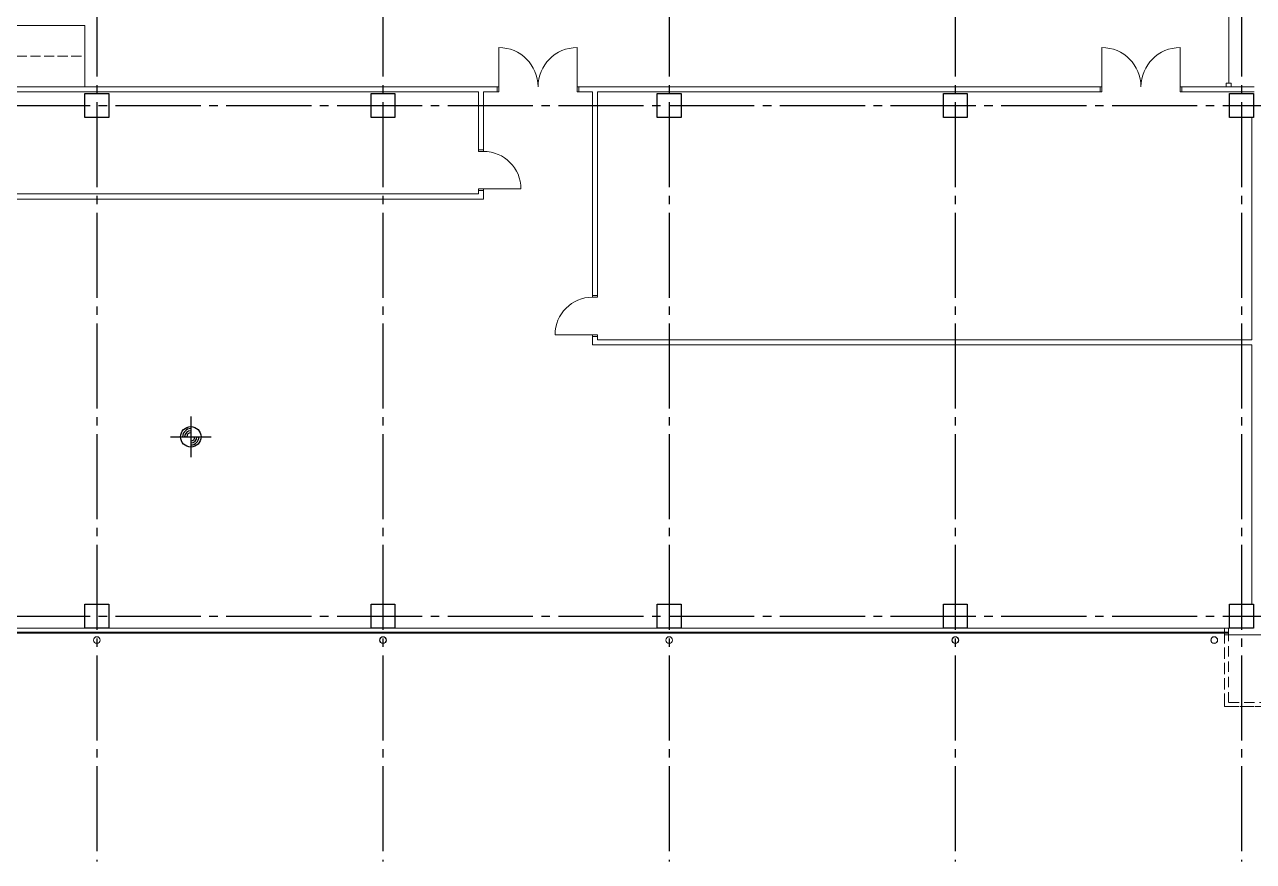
# Model space of a CAD drawing. Extents: x -17313 to 41501, y -1010 to 11880.
# Drawn here: x 20788 to 24395, y -720 to 1737 of the extents above; entities that cross this region are included whole.
import ezdxf
from ezdxf.enums import TextEntityAlignment as Align

# ---------------------------------------------------------------- set-up
doc = ezdxf.new("R2010")
doc.units = 0
doc.header["$LTSCALE"] = 100
for name, pattern in [('X-S-FAB-L10$0$COL-CEN-LIN', [3.25, 2.5, -0.25, 0.25, -0.25]), ('X-S-FAB-L10$0$HIDDEN', [0.4, 0.3, -0.1]), ('X-S-FAB-L10$0$JJP_虛線(退縮線、投影線、地下室範圍、非屬本工程、圖面分區)', [0.45, 0.3, -0.15]), ('X-S-FAB-L10$0$TAI_虛線', [5.644, 2.822, -2.822])]:
    doc.linetypes.add(name, pattern=pattern)
for name, color, linetype in [('0-xref', 8, 'Continuous'), ('X-S-FAB-L10$0$0-DIM-INT', 8, 'Continuous'), ('X-S-FAB-L10$0$0-DIM-TXT', 8, 'Continuous'), ('X-S-FAB-L10$0$A-OBJE-2D', 8, 'X-S-FAB-L10$0$HIDDEN'), ('X-S-FAB-L10$0$A-OBJE-MEP', 8, 'Continuous'), ('X-S-FAB-L10$0$A-WALL-EX', 8, 'Continuous'), ('X-S-FAB-L10$0$A-WALL-IN', 8, 'Continuous'), ('X-S-FAB-L10$0$BLOCK', 8, 'Continuous'), ('X-S-FAB-L10$0$CCL', 8, 'X-S-FAB-L10$0$COL-CEN-LIN'), ('X-S-FAB-L10$0$COL-S', 8, 'Continuous'), ('X-S-FAB-L10$0$Door', 8, 'Continuous'), ('X-S-FAB-L10$0$ST', 8, 'Continuous')]:
    doc.layers.add(name, color=color, linetype=linetype)
doc.styles.add('X-S-FAB-L10$0$CHINA', font='simplex.shx', dxfattribs={"width": 0.75, "bigfont": 'chineset.shx'})
doc.styles.add('X-S-FAB-L10$0$Standard', font='', dxfattribs={"width": 0.8})
doc.styles.add('X-S-FAB-L10$0$TG_NOTE_TEXT', font='simplex.shx', dxfattribs={"width": 0.75, "bigfont": 'chineset.shx'})
doc.styles.get('X-S-FAB-L10$0$Standard').set_extended_font_data('Microsoft JhengHei')

# ---------------------------------------------------------------- blocks, each defined once
blk = doc.blocks.new('X-S-FAB-L10$0$FAB2-L05')
at = {"layer": 'X-S-FAB-L10$0$CCL'}
for p, q in [((-5160, 11005), (-5160, 0)), ((-4320, 11005), (-4320, 0)), ((-3480, 11005), (-3480, 0)), ((-2640, 11005), (-2640, 0)), ((-1800, 11005), (-1800, 0)), ((-26880, 2220), (1210, 2220)), ((-26880, 720), (1210, 720))]:
    blk.add_line(p, q, dxfattribs=at)
at = {"layer": 'X-S-FAB-L10$0$COL-S'}
for points in [[(-5195, 2255), (-5125, 2255), (-5125, 2185), (-5195, 2185)], [(-4355, 2255), (-4285, 2255), (-4285, 2185), (-4355, 2185)], [(-3515, 2255), (-3445, 2255), (-3445, 2185), (-3515, 2185)], [(-2675, 2255), (-2605, 2255), (-2605, 2185), (-2675, 2185)], [(-1835, 2255), (-1765, 2255), (-1765, 2185), (-1835, 2185)], [(-5195, 755), (-5125, 755), (-5125, 685), (-5195, 685)], [(-4355, 755), (-4285, 755), (-4285, 685), (-4355, 685)], [(-3515, 755), (-3445, 755), (-3445, 685), (-3515, 685)], [(-2675, 755), (-2605, 755), (-2605, 685), (-2675, 685)], [(-1835, 755), (-1765, 755), (-1765, 685), (-1835, 685)]]:
    blk.add_lwpolyline(points, close=True, dxfattribs=at)
blk = doc.blocks.new('X-S-FAB-L10')
at = {"layer": 'X-S-FAB-L10$0$0-DIM-INT'}
for p, q in [((21275.8, 586.9), (21275.8, 466.9)), ((21215.8, 526.9), (21335.8, 526.9))]:
    blk.add_line(p, q, dxfattribs=at)
blk.add_circle((21275.8, 526.9), 30, dxfattribs=at)
for radius, start, end in [(24, 90, 180), (18, 90, 180), (12, 90, 180), (24, 270, 0), (18, 270, 0), (12, 270, 0)]:
    blk.add_arc((21275.8, 526.9), radius, start, end, dxfattribs=at)
at = {"layer": 'X-S-FAB-L10$0$A-OBJE-2D', "lineweight": 0, "flags": 128}
blk.add_lwpolyline([(18765, 1645), (20965, 1645)], dxfattribs=at)
at = {"layer": 'X-S-FAB-L10$0$A-OBJE-MEP', "lineweight": 0, "flags": 128}
for points in [[(21009.5, -70, 1), (20990.5, -70, 1)], [(21849.5, -70, 1), (21830.5, -70, 1)], [(22689.5, -70, 1), (22670.5, -70, 1)], [(23529.5, -70, 1), (23510.5, -70, 1)], [(24289.5, -70, 1), (24270.5, -70, 1)]]:
    blk.add_lwpolyline(points, format="xyb", close=True, dxfattribs=at)
at = {"layer": 'X-S-FAB-L10$0$A-OBJE-MEP', "lineweight": 0}
for centre in [(21000, -70), (21840, -70), (22680, -70), (23520, -70), (24280, -70)]:
    blk.add_circle(centre, 10, dxfattribs=at)
at = {"layer": 'X-S-FAB-L10$0$A-WALL-EX', "lineweight": 0}
for p, q in [((24310, -46.5), (18505, -46.5)), ((24310, -50), (24322, -50)), ((24310, -50), (24322, -50)), ((24322, -46.5), (24312.8, -46.5))]:
    blk.add_line(p, q, dxfattribs=at)
at = {"layer": 'X-S-FAB-L10$0$A-WALL-EX', "linetype": 'X-S-FAB-L10$0$JJP_虛線(退縮線、投影線、地下室範圍、非屬本工程、圖面分區)', "lineweight": 0}
for p, q in [((24310, -46.5), (24310, -253)), ((24322, -50), (24322, -46.5)), ((24310, -253), (24310, -265)), ((24310, -265), (24322, -265)), ((24322, -265), (26378, -265))]:
    blk.add_line(p, q, dxfattribs=at)
at = {"layer": 'X-S-FAB-L10$0$A-WALL-EX', "lineweight": 0, "flags": 128}
for points in [[(24310, -35), (18505, -35)], [(24310, -46.5), (24310, -35)], [(24325, -35), (24310, -35)], [(24310, -55), (24310, -35)], [(24322, -35), (24322, -46.5)], [(18505, -50), (24310, -50)], [(18505, -50), (24310, -50)], [(18505, -50), (24310, -50)], [(18505, -50), (24310, -50)], [(18505, -50), (24310, -50)], [(18505, -50), (24310, -50)], [(18505, -50), (24310, -50)], [(18505, -50), (24310, -50)], [(24310, -55), (24765, -55)]]:
    blk.add_lwpolyline(points, dxfattribs=at)
at = {"layer": 'X-S-FAB-L10$0$A-WALL-EX', "linetype": 'X-S-FAB-L10$0$JJP_虛線(退縮線、投影線、地下室範圍、非屬本工程、圖面分區)', "lineweight": 0, "flags": 128}
for points in [[(24310, -46.5), (24322, -46.5)], [(24310, -46.5), (24310, -46.5)], [(24310, -46.5), (24322, -46.5)], [(24310, -46.5), (24310, -265)], [(24310, -50), (24310, -253)], [(24322, -253), (24322, -46.5)], [(24322, -253), (24322, -46.5)], [(24310, -265), (24310, -253)], [(24310, -265), (26378, -265)], [(24310, -265), (24310, -265)], [(24310, -265), (26390, -265)], [(26378, -253), (24322, -253)], [(26378, -253), (24322, -253)]]:
    blk.add_lwpolyline(points, dxfattribs=at)
at = {"layer": 'X-S-FAB-L10$0$A-WALL-IN', "lineweight": 0}
for p, q in [((22175, 1555), (20197.5, 1555)), ((22175, 1555), (22170.7, 1555)), ((22175, 1540), (22175, 1555)), ((22415, 1555), (22419.3, 1555)), ((22415, 1540), (22415, 1555)), ((23945, 1555), (22415, 1555)), ((23945, 1555), (23940.7, 1555)), ((23945, 1540), (23945, 1555)), ((24185, 1555), (24189.3, 1555)), ((24185, 1540), (24185, 1555)), ((24315, 1555), (24185, 1555)), ((24315, 1555), (24330, 1555)), ((24397.5, 1555), (24330, 1555)), ((20205, 1540), (22120, 1540)), ((22120, 1540), (22120, 1370)), ((22135, 1540), (22175, 1540)), ((22135, 1370), (22135, 1540)), ((22175, 1540), (22170.7, 1540)), ((22415, 1540), (22419.3, 1540)), ((22415, 1540), (22455, 1540)), ((22455, 1540), (22455, 941.8)), ((22470, 1540), (23945, 1540)), ((22470, 941.8), (22470, 1540)), ((23945, 1540), (23940.7, 1540)), ((24185, 1540), (24189.3, 1540)), ((24185, 1540), (24397.5, 1540)), ((24315, 1540), (24330, 1540)), ((24390, 1465), (24390, 811.8)), ((22135, 1370), (22120, 1370)), ((22120, 1240), (20205, 1240)), ((22135, 1250), (22120, 1250)), ((22120, 1250), (22120, 1240)), ((22135, 1240), (22135, 1250)), ((22135, 1225), (22135, 1240)), ((20205, 1225), (22135, 1225)), ((22455, 941.8), (22470, 941.8)), ((22455, 821.8), (22470, 821.8)), ((22455, 821.8), (22455, 811.8)), ((22455, 796.8), (22455, 811.8)), ((22455, 796.8), (24390, 796.8)), ((22455, 796.8), (22470, 796.8)), ((22470, 811.8), (22470, 821.8)), ((24390, 811.8), (22470, 811.8)), ((24390, 796.8), (24390, 35))]:
    blk.add_line(p, q, dxfattribs=at)
at = {"layer": 'X-S-FAB-L10$0$COL-S'}
for p, q in [((20965, 1535), (21035, 1535)), ((20965, 1465), (20965, 1535)), ((21035, 1535), (21035, 1465)), ((21805, 1535), (21875, 1535)), ((21805, 1465), (21805, 1535)), ((21875, 1535), (21875, 1465)), ((22645, 1535), (22715, 1535)), ((22645, 1465), (22645, 1535)), ((22715, 1535), (22715, 1465)), ((23485, 1535), (23555, 1535)), ((23485, 1465), (23485, 1535)), ((23555, 1535), (23555, 1465)), ((24325, 1535), (24395, 1535)), ((24325, 1465), (24325, 1535)), ((24395, 1535), (24395, 1465)), ((21035, 1465), (20965, 1465)), ((21875, 1465), (21805, 1465)), ((22715, 1465), (22645, 1465)), ((23555, 1465), (23485, 1465)), ((24395, 1465), (24325, 1465)), ((20965, 35), (21035, 35)), ((20965, -35), (20965, 35)), ((21035, 35), (21035, -35)), ((21805, 35), (21875, 35)), ((21805, -35), (21805, 35)), ((21875, 35), (21875, -35)), ((22645, 35), (22715, 35)), ((22645, -35), (22645, 35)), ((22715, 35), (22715, -35)), ((23485, 35), (23555, 35)), ((23485, -35), (23485, 35)), ((23555, 35), (23555, -35)), ((24325, 35), (24395, 35)), ((24325, -35), (24325, 35)), ((24395, 35), (24395, -35)), ((21035, -35), (20965, -35)), ((21875, -35), (21805, -35)), ((22715, -35), (22645, -35)), ((23555, -35), (23485, -35)), ((24395, -35), (24325, -35))]:
    blk.add_line(p, q, dxfattribs=at)
at = {"layer": 'X-S-FAB-L10$0$Door', "linetype": 'X-S-FAB-L10$0$TAI_虛線', "lineweight": 0}
for p, q in [((24322.5, 1845), (24322.5, 1565)), ((24315, 1555), (24315, 1565)), ((24315, 1565), (24330, 1565)), ((24330, 1555), (24315, 1555)), ((24330, 1565), (24330, 1555))]:
    blk.add_line(p, q, dxfattribs=at)
at = {"layer": 'X-S-FAB-L10$0$Door', "lineweight": 0}
for p, q in [((22180, 1555), (22180, 1670)), ((22410, 1555), (22410, 1670)), ((23950, 1555), (23950, 1670)), ((24180, 1555), (24180, 1670)), ((22175, 1555), (22170.7, 1555)), ((22175, 1555), (22170.7, 1555)), ((22180, 1555), (22175, 1555)), ((22175, 1555), (22175, 1540)), ((22175, 1540), (22175, 1555)), ((22175, 1540), (22175, 1555)), ((22180, 1540), (22180, 1555)), ((22415, 1555), (22410, 1555)), ((22410, 1555), (22410, 1540)), ((22415, 1540), (22415, 1555)), ((22415, 1540), (22415, 1555)), ((22415, 1540), (22415, 1555)), ((22415, 1555), (22419.3, 1555)), ((22415, 1555), (22419.3, 1555)), ((23945, 1555), (23940.7, 1555)), ((23945, 1555), (23940.7, 1555)), ((23950, 1555), (23945, 1555)), ((23945, 1555), (23945, 1540)), ((23945, 1540), (23945, 1555)), ((23945, 1540), (23945, 1555)), ((23950, 1540), (23950, 1555)), ((24185, 1555), (24180, 1555)), ((24180, 1555), (24180, 1540)), ((24185, 1540), (24185, 1555)), ((24185, 1540), (24185, 1555)), ((24185, 1540), (24185, 1555)), ((24185, 1555), (24189.3, 1555)), ((24185, 1555), (24189.3, 1555)), ((22175, 1540), (22170.7, 1540)), ((22175, 1540), (22170.7, 1540)), ((22175, 1540), (22180, 1540)), ((22410, 1540), (22415, 1540)), ((22415, 1540), (22419.3, 1540)), ((22415, 1540), (22419.3, 1540)), ((23945, 1540), (23940.7, 1540)), ((23945, 1540), (23940.7, 1540)), ((23945, 1540), (23950, 1540)), ((24180, 1540), (24185, 1540)), ((24185, 1540), (24189.3, 1540)), ((24185, 1540), (24189.3, 1540)), ((22120, 1370), (22120, 1365)), ((22135, 1370), (22120, 1370)), ((22135, 1370), (22120, 1370)), ((22135, 1370), (22120, 1370)), ((22120, 1365), (22135, 1365)), ((22135, 1365), (22135, 1370)), ((22135, 1255), (22120, 1255)), ((22120, 1255), (22120, 1250)), ((22120, 1250), (22135, 1250)), ((22135, 1250), (22120, 1250)), ((22135, 1250), (22120, 1250)), ((22135, 1250), (22135, 1255)), ((22135, 1255), (22245, 1255)), ((22455, 936.8), (22455, 941.8)), ((22455, 941.8), (22470, 941.8)), ((22455, 941.8), (22470, 941.8)), ((22455, 941.8), (22470, 941.8)), ((22470, 941.8), (22470, 936.8)), ((22470, 936.8), (22455, 936.8)), ((22455, 826.8), (22345, 826.8)), ((22455, 821.8), (22455, 826.8)), ((22455, 826.8), (22470, 826.8)), ((22470, 821.8), (22455, 821.8)), ((22455, 821.8), (22470, 821.8)), ((22455, 821.8), (22470, 821.8)), ((22470, 826.8), (22470, 821.8))]:
    blk.add_line(p, q, dxfattribs=at)
for centre, radius, start, end in [((22180, 1555), 115, 0, 90), ((22410, 1555), 115, 90, 180), ((23950, 1555), 115, 0, 90), ((24180, 1555), 115, 90, 180), ((22135, 1255), 110, 0, 90), ((22455, 826.8), 110, 90, 180)]:
    blk.add_arc(centre, radius, start, end, dxfattribs=at)
at = {"layer": 'X-S-FAB-L10$0$ST', "lineweight": 0}
for p, q in [((17355, 1735), (20965, 1735)), ((20965, 1735), (20965, 1555))]:
    blk.add_line(p, q, dxfattribs=at)
at = {"layer": 'X-S-FAB-L10$0$BLOCK'}
blk.add_blockref('X-S-FAB-L10$0$FAB2-L05', (26160, -720), dxfattribs=at)
at = {"style": 'X-S-FAB-L10$0$TG_NOTE_TEXT', "width": 0.5, "flags": 1}
for p in [(7463.3, 9020), (18268.3, 8649), (11197.8, 4800.2), (16485.8, 4800.2), (25420.3, 2635), (13360, 320, 0), (7463.3, -33.3)]:
    blk.add_attdef('WH', text='', height=20, dxfattribs=at).set_placement(p, align=Align.BOTTOM_LEFT)
at = {"width": 0.5}
for style, p in [('X-S-FAB-L10$0$TG_NOTE_TEXT', (7585, 9020)), ('X-S-FAB-L10$0$TG_NOTE_TEXT', (18390, 8649)), ('X-S-FAB-L10$0$TG_NOTE_TEXT', (11117.5, 4813.5)), ('X-S-FAB-L10$0$TG_NOTE_TEXT', (16607.5, 4813.5)), ('X-S-FAB-L10$0$TG_NOTE_TEXT', (25350, 2635)), ('X-S-FAB-L10$0$Standard', (13129.4, 325, 0)), ('X-S-FAB-L10$0$TG_NOTE_TEXT', (7585, -20))]:
    blk.add_attdef('DESC', text='', height=10, dxfattribs=dict(at, style=style)).set_placement(p, align=Align.BOTTOM_LEFT)
for tag, style, p in [('TYPE', 'X-S-FAB-L10$0$TG_NOTE_TEXT', (7619.3, 9020)), ('NO', 'X-S-FAB-L10$0$TG_NOTE_TEXT', (7650.1, 9020)), ('TYPE', 'X-S-FAB-L10$0$TG_NOTE_TEXT', (18424.2, 8649)), ('NO', 'X-S-FAB-L10$0$TG_NOTE_TEXT', (18455, 8649)), ('NO', 'X-S-FAB-L10$0$TG_NOTE_TEXT', (11088.6, 4813.5)), ('TYPE', 'X-S-FAB-L10$0$TG_NOTE_TEXT', (11151.8, 4813.5)), ('TYPE', 'X-S-FAB-L10$0$TG_NOTE_TEXT', (16641.8, 4813.5)), ('NO', 'X-S-FAB-L10$0$TG_NOTE_TEXT', (16672.6, 4813.5)), ('NO', 'X-S-FAB-L10$0$TG_NOTE_TEXT', (25313, 2635)), ('TYPE', 'X-S-FAB-L10$0$TG_NOTE_TEXT', (25350, 2635)), ('NO', 'X-S-FAB-L10$0$Standard', (13100, 320, 0)), ('TYPE', 'X-S-FAB-L10$0$Standard', (13129.4, 320, 0)), ('TYPE', 'X-S-FAB-L10$0$TG_NOTE_TEXT', (7619.3, -20)), ('NO', 'X-S-FAB-L10$0$TG_NOTE_TEXT', (7650.1, -20))]:
    blk.add_attdef(tag, text='', height=10, dxfattribs=dict(at, style=style)).set_placement(p, align=Align.BOTTOM_RIGHT)
at = {"style": 'X-S-FAB-L10$0$TG_NOTE_TEXT', "width": 0.5, "flags": 1}
for rotation, p in [(180, (43, 7480)), (180, (943, 7480)), (90, (24310, 3717.8)), (270, (17080, 1711.7))]:
    blk.add_attdef('WH', text='', height=20, rotation=rotation, dxfattribs=at).set_placement(p, align=Align.BOTTOM_LEFT)
at = {"width": 0.5}
for rotation, style, p in [(180, 'X-S-FAB-L10$0$Standard', (317.6, 7480)), (180, 'X-S-FAB-L10$0$Standard', (1217.6, 7480)), (90, 'X-S-FAB-L10$0$TG_NOTE_TEXT', (24310, 3647.5)), (270, 'X-S-FAB-L10$0$TG_NOTE_TEXT', (17080, 1605))]:
    blk.add_attdef('DESC', text='', height=10, rotation=rotation, dxfattribs=dict(at, style=style)).set_placement(p, align=Align.BOTTOM_LEFT)
for tag, rotation, style, p in [('TYPE', 180, 'X-S-FAB-L10$0$Standard', (317.6, 7480)), ('NO', 180, 'X-S-FAB-L10$0$Standard', (347, 7480)), ('TYPE', 180, 'X-S-FAB-L10$0$Standard', (1217.6, 7480)), ('NO', 180, 'X-S-FAB-L10$0$Standard', (1247, 7480)), ('TYPE', 90, 'X-S-FAB-L10$0$TG_NOTE_TEXT', (24310, 3647.5)), ('NO', 90, 'X-S-FAB-L10$0$TG_NOTE_TEXT', (24310, 3610.5)), ('TYPE', 270, 'X-S-FAB-L10$0$TG_NOTE_TEXT', (17080, 1605)), ('NO', 270, 'X-S-FAB-L10$0$TG_NOTE_TEXT', (17080, 1573))]:
    blk.add_attdef(tag, text='', height=10, rotation=rotation, dxfattribs=dict(at, style=style)).set_placement(p, align=Align.BOTTOM_RIGHT)
at = {"layer": 'X-S-FAB-L10$0$0-DIM-TXT', "style": 'X-S-FAB-L10$0$CHINA', "width": 0.75}
for p in [(667.4, 7855.1, -2689.4), (22627.4, 6728.8), (25644.7, 6728.8), (24778.8, 5569.1), (1118.3, 4980), (417.8, 4594.6), (22927.4, 4330.1), (23874.8, 4355), (23749.9, 3901.4), (417.8, 3765.2), (1118.3, 3730), (417.8, 3115.8), (536.9, 2227.8), (16909, 1782.7), (888.4, 880.5), (16977.4, 750), (18878.8, 750), (25641.2, 553.2), (21364, 526.9)]:
    blk.add_attdef('HIG', text='', height=80, dxfattribs=at).set_placement(p, align=Align.MIDDLE_LEFT)

msp = doc.modelspace()

# ---------------------------------------------------------------- block references
at = {"layer": '0-xref'}
msp.add_blockref('X-S-FAB-L10', (0, 0), dxfattribs=at)

doc.saveas('drawing.dxf')
